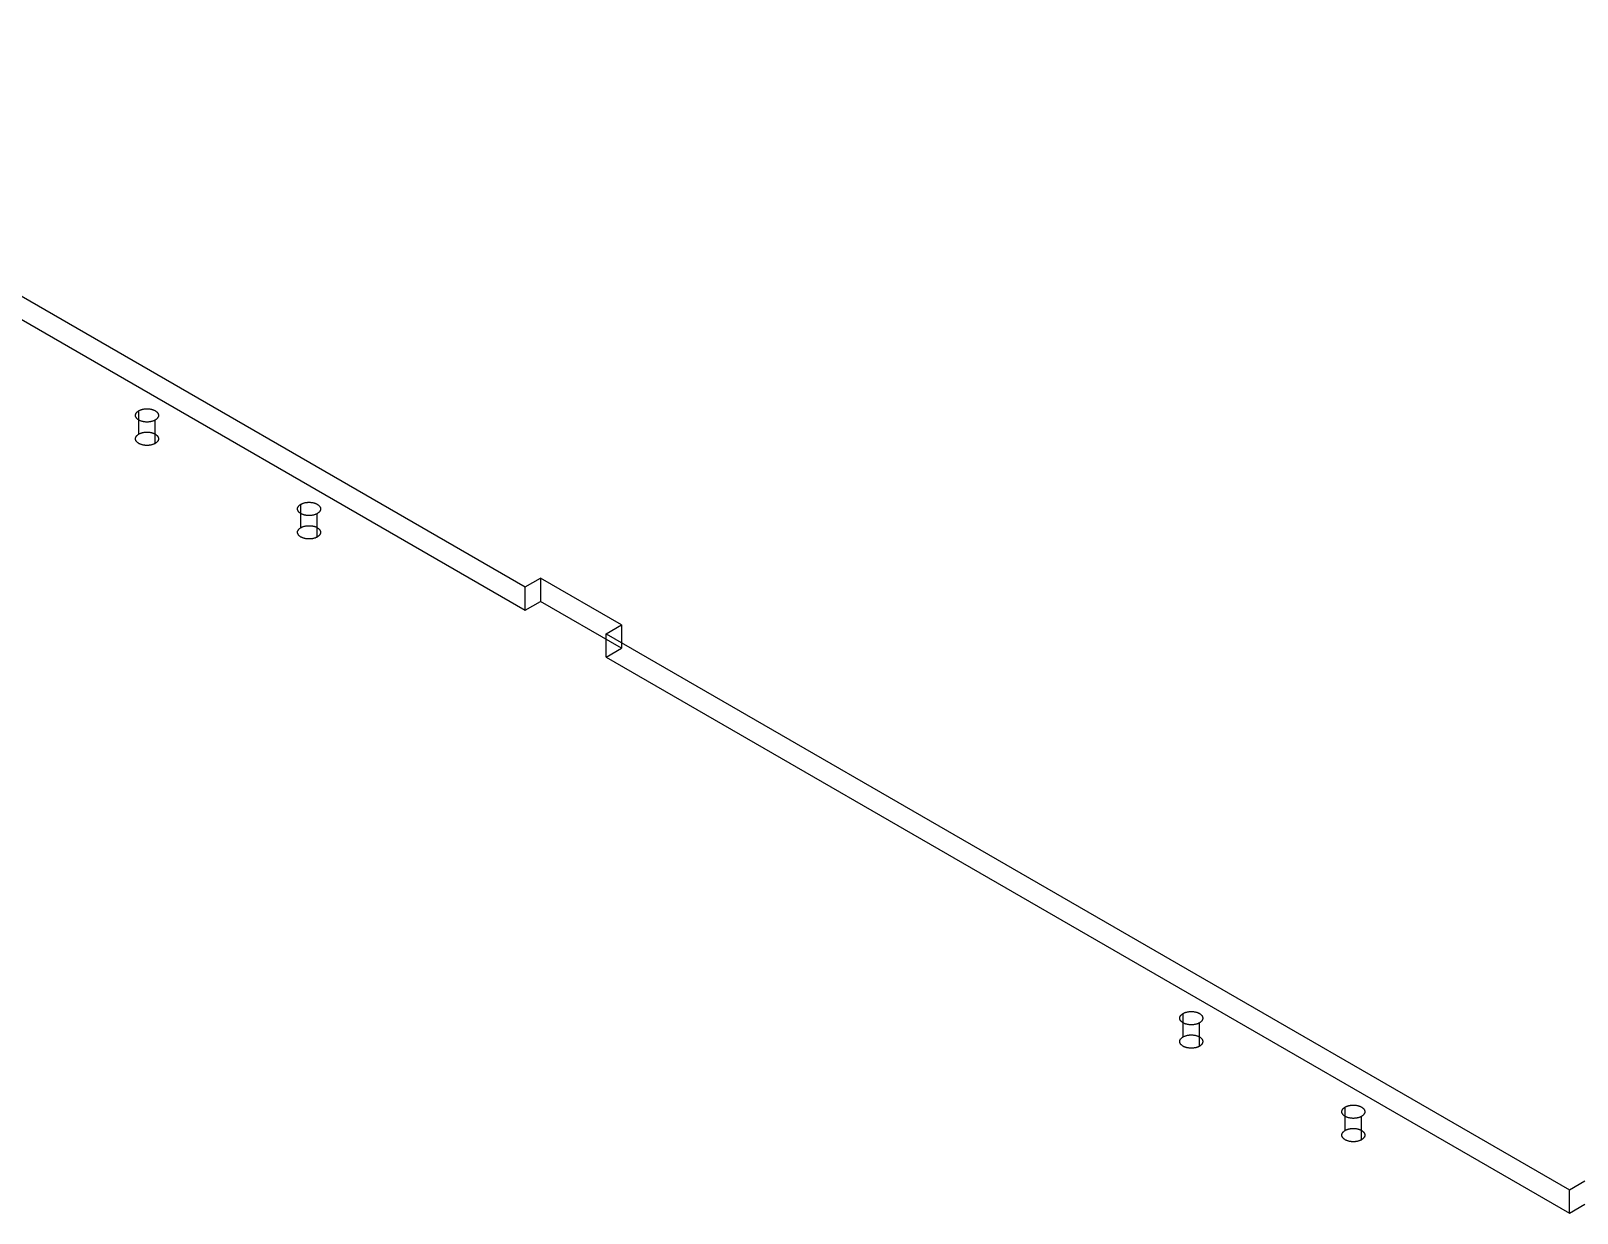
# Model space of a CAD drawing. Header units: inches. Extents: x 3 to 201, y 3 to 129.
# Drawn here: x 177.693 to 182.319, y 73.446 to 76.984 of the extents above; entities that cross this region are included whole.
import ezdxf

# ---------------------------------------------------------------- set-up
doc = ezdxf.new("R2010")
doc.units = ezdxf.units.IN
doc.header["$MEASUREMENT"] = 0

msp = doc.modelspace()

# ---------------------------------------------------------------- linework, layer by layer
at = {"layer": 'OUTLINE'}
for p, q in [((176.2894, 76.9843), (179.1716, 75.3202)), ((176.2894, 76.9143), (179.1716, 75.2502)), ((178.0055, 75.8346), (178.0056, 75.8356)), ((178.0055, 75.8336), (178.0055, 75.8346)), ((178.0055, 75.8326), (178.0055, 75.8336)), ((178.0056, 75.8317), (178.0055, 75.8326)), ((178.0056, 75.8356), (178.0058, 75.8365)), ((178.0058, 75.8307), (178.0056, 75.8317)), ((178.0058, 75.8365), (178.0061, 75.8375)), ((178.0061, 75.8297), (178.0058, 75.8307)), ((178.0061, 75.8375), (178.0065, 75.8384)), ((178.0065, 75.8288), (178.0061, 75.8297)), ((178.0065, 75.8384), (178.0069, 75.8394)), ((178.0069, 75.8278), (178.0065, 75.8288)), ((178.0069, 75.8394), (178.0075, 75.8403)), ((178.0075, 75.8269), (178.0069, 75.8278)), ((178.0075, 75.8403), (178.0081, 75.8412)), ((178.0081, 75.826), (178.0075, 75.8269)), ((178.0081, 75.8412), (178.0088, 75.8421)), ((178.0088, 75.8251), (178.0081, 75.826)), ((178.0088, 75.8421), (178.0095, 75.843)), ((178.0095, 75.843), (178.0104, 75.8438)), ((178.0104, 75.8438), (178.0113, 75.8447)), ((178.0113, 75.8447), (178.0122, 75.8455)), ((178.0122, 75.8455), (178.0133, 75.8462)), ((178.0133, 75.8462), (178.0144, 75.847)), ((178.0144, 75.847), (178.0156, 75.8477)), ((178.0156, 75.8477), (178.0168, 75.8484)), ((178.0156, 75.7777), (178.0156, 75.8477)), ((178.0168, 75.8484), (178.0181, 75.849)), ((178.0181, 75.849), (178.0194, 75.8496)), ((178.0194, 75.8496), (178.0208, 75.8502)), ((178.0208, 75.8502), (178.0222, 75.8507)), ((178.0222, 75.8507), (178.0237, 75.8512)), ((178.0237, 75.8512), (178.0252, 75.8516)), ((178.0252, 75.8516), (178.0267, 75.852)), ((178.0267, 75.852), (178.0283, 75.8523)), ((178.0283, 75.8523), (178.0299, 75.8526)), ((178.0299, 75.8526), (178.0315, 75.8529)), ((178.0315, 75.8529), (178.0332, 75.8531)), ((178.0332, 75.8531), (178.0349, 75.8533)), ((178.0349, 75.8533), (178.0365, 75.8534)), ((178.0365, 75.8534), (178.0382, 75.8535)), ((178.0382, 75.8535), (178.0399, 75.8535)), ((178.0399, 75.8535), (178.0416, 75.8535)), ((178.0416, 75.8535), (178.0433, 75.8534)), ((178.0433, 75.8534), (178.045, 75.8533)), ((178.045, 75.8533), (178.0466, 75.8531)), ((178.0466, 75.8531), (178.0483, 75.8529)), ((178.0483, 75.8529), (178.0499, 75.8526)), ((178.0499, 75.8526), (178.0515, 75.8523)), ((178.0515, 75.8523), (178.0531, 75.852)), ((178.0531, 75.852), (178.0547, 75.8516)), ((178.0547, 75.8516), (178.0562, 75.8512)), ((178.0562, 75.8512), (178.0576, 75.8507)), ((178.0576, 75.8507), (178.0591, 75.8502)), ((178.0591, 75.8502), (178.0604, 75.8496)), ((178.0604, 75.8496), (178.0618, 75.849)), ((178.0618, 75.849), (178.0631, 75.8484)), ((178.0631, 75.8484), (178.0643, 75.8477)), ((178.0643, 75.8477), (178.0655, 75.847)), ((178.0655, 75.847), (178.0666, 75.8462)), ((178.0666, 75.8462), (178.0676, 75.8455)), ((178.0676, 75.8455), (178.0686, 75.8447)), ((178.0686, 75.8447), (178.0695, 75.8438)), ((178.0695, 75.8438), (178.0703, 75.843)), ((178.0703, 75.843), (178.0711, 75.8421)), ((178.0711, 75.8421), (178.0718, 75.8412)), ((178.0718, 75.826), (178.0711, 75.8251)), ((178.0718, 75.8412), (178.0724, 75.8403)), ((178.0724, 75.8269), (178.0718, 75.826)), ((178.0724, 75.8403), (178.0729, 75.8394)), ((178.0729, 75.8278), (178.0724, 75.8269)), ((178.0729, 75.8394), (178.0733, 75.8384)), ((178.0733, 75.8288), (178.0729, 75.8278)), ((178.0733, 75.8384), (178.0737, 75.8375)), ((178.0737, 75.8297), (178.0733, 75.8288)), ((178.0737, 75.8375), (178.074, 75.8365)), ((178.074, 75.8307), (178.0737, 75.8297)), ((178.074, 75.8365), (178.0742, 75.8356)), ((178.0742, 75.8317), (178.074, 75.8307)), ((178.0742, 75.8356), (178.0743, 75.8346)), ((178.0743, 75.8326), (178.0742, 75.8317)), ((178.0743, 75.8346), (178.0744, 75.8336)), ((178.0744, 75.8336), (178.0743, 75.8326)), ((178.0095, 75.8242), (178.0088, 75.8251)), ((178.0104, 75.8234), (178.0095, 75.8242)), ((178.0113, 75.8226), (178.0104, 75.8234)), ((178.0122, 75.8218), (178.0113, 75.8226)), ((178.0133, 75.821), (178.0122, 75.8218)), ((178.0144, 75.8202), (178.0133, 75.821)), ((178.0156, 75.8195), (178.0144, 75.8202)), ((178.0168, 75.8189), (178.0156, 75.8195)), ((178.0181, 75.8182), (178.0168, 75.8189)), ((178.0194, 75.8176), (178.0181, 75.8182)), ((178.0181, 75.779), (178.0194, 75.7796)), ((178.0208, 75.8171), (178.0194, 75.8176)), ((178.0194, 75.7796), (178.0208, 75.7802)), ((178.0222, 75.8165), (178.0208, 75.8171)), ((178.0208, 75.7802), (178.0222, 75.7807)), ((178.0237, 75.8161), (178.0222, 75.8165)), ((178.0222, 75.7807), (178.0237, 75.7812)), ((178.0252, 75.8156), (178.0237, 75.8161)), ((178.0237, 75.7812), (178.0252, 75.7816)), ((178.0267, 75.8152), (178.0252, 75.8156)), ((178.0252, 75.7816), (178.0267, 75.782)), ((178.0283, 75.8149), (178.0267, 75.8152)), ((178.0267, 75.782), (178.0283, 75.7823)), ((178.0299, 75.8146), (178.0283, 75.8149)), ((178.0283, 75.7823), (178.0299, 75.7827)), ((178.0315, 75.8143), (178.0299, 75.8146)), ((178.0299, 75.7827), (178.0315, 75.7829)), ((178.0332, 75.8141), (178.0315, 75.8143)), ((178.0315, 75.7829), (178.0332, 75.7831)), ((178.0349, 75.8139), (178.0332, 75.8141)), ((178.0332, 75.7831), (178.0349, 75.7833)), ((178.0365, 75.8138), (178.0349, 75.8139)), ((178.0349, 75.7833), (178.0365, 75.7834)), ((178.0382, 75.8137), (178.0365, 75.8138)), ((178.0365, 75.7834), (178.0382, 75.7835)), ((178.0399, 75.8137), (178.0382, 75.8137)), ((178.0382, 75.7835), (178.0399, 75.7835)), ((178.0416, 75.8137), (178.0399, 75.8137)), ((178.0399, 75.7835), (178.0416, 75.7835)), ((178.0433, 75.8138), (178.0416, 75.8137)), ((178.0416, 75.7835), (178.0433, 75.7834)), ((178.045, 75.8139), (178.0433, 75.8138)), ((178.0433, 75.7834), (178.045, 75.7833)), ((178.0466, 75.8141), (178.045, 75.8139)), ((178.045, 75.7833), (178.0466, 75.7831)), ((178.0483, 75.8143), (178.0466, 75.8141)), ((178.0466, 75.7831), (178.0483, 75.7829)), ((178.0499, 75.8146), (178.0483, 75.8143)), ((178.0483, 75.7829), (178.0499, 75.7827)), ((178.0515, 75.8149), (178.0499, 75.8146)), ((178.0499, 75.7827), (178.0515, 75.7823)), ((178.0531, 75.8152), (178.0515, 75.8149)), ((178.0515, 75.7823), (178.0531, 75.782)), ((178.0547, 75.8156), (178.0531, 75.8152)), ((178.0531, 75.782), (178.0547, 75.7816)), ((178.0562, 75.8161), (178.0547, 75.8156)), ((178.0547, 75.7816), (178.0562, 75.7812)), ((178.0576, 75.8165), (178.0562, 75.8161)), ((178.0562, 75.7812), (178.0576, 75.7807)), ((178.0591, 75.8171), (178.0576, 75.8165)), ((178.0576, 75.7807), (178.0591, 75.7802)), ((178.0604, 75.8176), (178.0591, 75.8171)), ((178.0591, 75.7802), (178.0604, 75.7796)), ((178.0618, 75.8182), (178.0604, 75.8176)), ((178.0604, 75.7796), (178.0618, 75.779)), ((178.0631, 75.8189), (178.0618, 75.8182)), ((178.0643, 75.8195), (178.0631, 75.8189)), ((178.0655, 75.8202), (178.0643, 75.8195)), ((178.0643, 75.7495), (178.0643, 75.8195)), ((178.0666, 75.821), (178.0655, 75.8202)), ((178.0676, 75.8218), (178.0666, 75.821)), ((178.0686, 75.8226), (178.0676, 75.8218)), ((178.0695, 75.8234), (178.0686, 75.8226)), ((178.0703, 75.8242), (178.0695, 75.8234)), ((178.0711, 75.8251), (178.0703, 75.8242)), ((178.0055, 75.7646), (178.0056, 75.7656)), ((178.0055, 75.7636), (178.0055, 75.7646)), ((178.0055, 75.7626), (178.0055, 75.7636)), ((178.0056, 75.7617), (178.0055, 75.7626)), ((178.0056, 75.7656), (178.0058, 75.7665)), ((178.0058, 75.7607), (178.0056, 75.7617)), ((178.0058, 75.7665), (178.0061, 75.7675)), ((178.0061, 75.7597), (178.0058, 75.7607)), ((178.0061, 75.7675), (178.0065, 75.7685)), ((178.0065, 75.7588), (178.0061, 75.7597)), ((178.0065, 75.7685), (178.0069, 75.7694)), ((178.0069, 75.7578), (178.0065, 75.7588)), ((178.0069, 75.7694), (178.0075, 75.7703)), ((178.0075, 75.7569), (178.0069, 75.7578)), ((178.0075, 75.7703), (178.0081, 75.7712)), ((178.0081, 75.756), (178.0075, 75.7569)), ((178.0081, 75.7712), (178.0088, 75.7721)), ((178.0088, 75.7551), (178.0081, 75.756)), ((178.0088, 75.7721), (178.0095, 75.773)), ((178.0095, 75.7542), (178.0088, 75.7551)), ((178.0095, 75.773), (178.0104, 75.7738)), ((178.0104, 75.7534), (178.0095, 75.7542)), ((178.0104, 75.7738), (178.0113, 75.7747)), ((178.0113, 75.7526), (178.0104, 75.7534)), ((178.0113, 75.7747), (178.0122, 75.7755)), ((178.0122, 75.7518), (178.0113, 75.7526)), ((178.0122, 75.7755), (178.0133, 75.7762)), ((178.0133, 75.751), (178.0122, 75.7518)), ((178.0133, 75.7762), (178.0144, 75.777)), ((178.0144, 75.7503), (178.0133, 75.751)), ((178.0144, 75.777), (178.0156, 75.7777)), ((178.0156, 75.7495), (178.0144, 75.7503)), ((178.0156, 75.7777), (178.0168, 75.7784)), ((178.0168, 75.7489), (178.0156, 75.7495)), ((178.0168, 75.7784), (178.0181, 75.779)), ((178.0181, 75.7482), (178.0168, 75.7489)), ((178.0194, 75.7476), (178.0181, 75.7482)), ((178.0208, 75.7471), (178.0194, 75.7476)), ((178.0222, 75.7466), (178.0208, 75.7471)), ((178.0237, 75.7461), (178.0222, 75.7466)), ((178.0252, 75.7456), (178.0237, 75.7461)), ((178.0267, 75.7452), (178.0252, 75.7456)), ((178.0283, 75.7449), (178.0267, 75.7452)), ((178.0299, 75.7446), (178.0283, 75.7449)), ((178.0315, 75.7443), (178.0299, 75.7446)), ((178.0332, 75.7441), (178.0315, 75.7443)), ((178.0349, 75.7439), (178.0332, 75.7441)), ((178.0365, 75.7438), (178.0349, 75.7439)), ((178.0382, 75.7437), (178.0365, 75.7438)), ((178.0399, 75.7437), (178.0382, 75.7437)), ((178.0416, 75.7437), (178.0399, 75.7437)), ((178.0433, 75.7438), (178.0416, 75.7437)), ((178.045, 75.7439), (178.0433, 75.7438)), ((178.0466, 75.7441), (178.045, 75.7439)), ((178.0483, 75.7443), (178.0466, 75.7441)), ((178.0499, 75.7446), (178.0483, 75.7443)), ((178.0515, 75.7449), (178.0499, 75.7446)), ((178.0531, 75.7452), (178.0515, 75.7449)), ((178.0547, 75.7456), (178.0531, 75.7452)), ((178.0562, 75.7461), (178.0547, 75.7456)), ((178.0576, 75.7466), (178.0562, 75.7461)), ((178.0591, 75.7471), (178.0576, 75.7466)), ((178.0604, 75.7476), (178.0591, 75.7471)), ((178.0618, 75.7482), (178.0604, 75.7476)), ((178.0618, 75.779), (178.0631, 75.7784)), ((178.0631, 75.7489), (178.0618, 75.7482)), ((178.0631, 75.7784), (178.0643, 75.7777)), ((178.0643, 75.7495), (178.0631, 75.7489)), ((178.0643, 75.7777), (178.0655, 75.777)), ((178.0655, 75.7503), (178.0643, 75.7495)), ((178.0655, 75.777), (178.0666, 75.7762)), ((178.0666, 75.751), (178.0655, 75.7503)), ((178.0666, 75.7762), (178.0676, 75.7755)), ((178.0676, 75.7518), (178.0666, 75.751)), ((178.0676, 75.7755), (178.0686, 75.7747)), ((178.0686, 75.7526), (178.0676, 75.7518)), ((178.0686, 75.7747), (178.0695, 75.7738)), ((178.0695, 75.7534), (178.0686, 75.7526)), ((178.0695, 75.7738), (178.0703, 75.773)), ((178.0703, 75.7542), (178.0695, 75.7534)), ((178.0703, 75.773), (178.0711, 75.7721)), ((178.0711, 75.7551), (178.0703, 75.7542)), ((178.0711, 75.7721), (178.0718, 75.7712)), ((178.0718, 75.756), (178.0711, 75.7551)), ((178.0718, 75.7712), (178.0724, 75.7703)), ((178.0724, 75.7569), (178.0718, 75.756)), ((178.0724, 75.7703), (178.0729, 75.7694)), ((178.0729, 75.7578), (178.0724, 75.7569)), ((178.0729, 75.7694), (178.0733, 75.7685)), ((178.0733, 75.7588), (178.0729, 75.7578)), ((178.0733, 75.7685), (178.0737, 75.7675)), ((178.0737, 75.7597), (178.0733, 75.7588)), ((178.0737, 75.7675), (178.074, 75.7665)), ((178.074, 75.7607), (178.0737, 75.7597)), ((178.074, 75.7665), (178.0742, 75.7656)), ((178.0742, 75.7617), (178.074, 75.7607)), ((178.0742, 75.7656), (178.0743, 75.7646)), ((178.0743, 75.7626), (178.0742, 75.7617)), ((178.0743, 75.7646), (178.0744, 75.7636)), ((178.0744, 75.7636), (178.0743, 75.7626)), ((178.4904, 75.5546), (178.4905, 75.5556)), ((178.4904, 75.5536), (178.4904, 75.5546)), ((178.4904, 75.5527), (178.4904, 75.5536)), ((178.4905, 75.5517), (178.4904, 75.5527)), ((178.4905, 75.5556), (178.4907, 75.5566)), ((178.4907, 75.5507), (178.4905, 75.5517)), ((178.4907, 75.5566), (178.491, 75.5575)), ((178.491, 75.5498), (178.4907, 75.5507)), ((178.491, 75.5575), (178.4914, 75.5585)), ((178.4914, 75.5488), (178.491, 75.5498)), ((178.4914, 75.5585), (178.4919, 75.5594)), ((178.4919, 75.5479), (178.4914, 75.5488)), ((178.4919, 75.5594), (178.4924, 75.5603)), ((178.4924, 75.5603), (178.493, 75.5612)), ((178.493, 75.5612), (178.4937, 75.5621)), ((178.4937, 75.5621), (178.4944, 75.563)), ((178.4944, 75.563), (178.4953, 75.5639)), ((178.4953, 75.5639), (178.4962, 75.5647)), ((178.4962, 75.5647), (178.4972, 75.5655)), ((178.4972, 75.5655), (178.4982, 75.5663)), ((178.4982, 75.5663), (178.4993, 75.567)), ((178.4993, 75.567), (178.5005, 75.5677)), ((178.5005, 75.5677), (178.5017, 75.5684)), ((178.5005, 75.4977), (178.5005, 75.5677)), ((178.5017, 75.5684), (178.503, 75.569)), ((178.503, 75.569), (178.5043, 75.5696)), ((178.5043, 75.5696), (178.5057, 75.5702)), ((178.5057, 75.5702), (178.5071, 75.5707)), ((178.5071, 75.5707), (178.5086, 75.5712)), ((178.5086, 75.5712), (178.5101, 75.5716)), ((178.5101, 75.5716), (178.5116, 75.572)), ((178.5116, 75.572), (178.5132, 75.5724)), ((178.5132, 75.5724), (178.5148, 75.5727)), ((178.5148, 75.5727), (178.5165, 75.5729)), ((178.5165, 75.5729), (178.5181, 75.5731)), ((178.5181, 75.5731), (178.5198, 75.5733)), ((178.5198, 75.5733), (178.5215, 75.5734)), ((178.5215, 75.5734), (178.5231, 75.5735)), ((178.5231, 75.5735), (178.5248, 75.5735)), ((178.5248, 75.5735), (178.5265, 75.5735)), ((178.5265, 75.5735), (178.5282, 75.5734)), ((178.5282, 75.5734), (178.5299, 75.5733)), ((178.5299, 75.5733), (178.5316, 75.5731)), ((178.5316, 75.5731), (178.5332, 75.5729)), ((178.5332, 75.5729), (178.5348, 75.5727)), ((178.5348, 75.5727), (178.5364, 75.5724)), ((178.5364, 75.5724), (178.538, 75.572)), ((178.538, 75.572), (178.5396, 75.5716)), ((178.5396, 75.5716), (178.5411, 75.5712)), ((178.5411, 75.5712), (178.5426, 75.5707)), ((178.5426, 75.5707), (178.544, 75.5702)), ((178.544, 75.5702), (178.5454, 75.5696)), ((178.5454, 75.5696), (178.5467, 75.569)), ((178.5467, 75.569), (178.548, 75.5684)), ((178.548, 75.5684), (178.5492, 75.5677)), ((178.5492, 75.5677), (178.5504, 75.567)), ((178.5504, 75.567), (178.5515, 75.5663)), ((178.5515, 75.5663), (178.5525, 75.5655)), ((178.5525, 75.5655), (178.5535, 75.5647)), ((178.5535, 75.5647), (178.5544, 75.5639)), ((178.5544, 75.5639), (178.5552, 75.563)), ((178.5552, 75.563), (178.556, 75.5621)), ((178.556, 75.5621), (178.5567, 75.5612)), ((178.5567, 75.5612), (178.5573, 75.5603)), ((178.5573, 75.5603), (178.5578, 75.5594)), ((178.5578, 75.5594), (178.5583, 75.5585)), ((178.5583, 75.5488), (178.5578, 75.5479)), ((178.5583, 75.5585), (178.5586, 75.5575)), ((178.5586, 75.5498), (178.5583, 75.5488)), ((178.5586, 75.5575), (178.5589, 75.5566)), ((178.5589, 75.5507), (178.5586, 75.5498)), ((178.5589, 75.5566), (178.5591, 75.5556)), ((178.5591, 75.5517), (178.5589, 75.5507)), ((178.5591, 75.5556), (178.5593, 75.5546)), ((178.5593, 75.5527), (178.5591, 75.5517)), ((178.5593, 75.5546), (178.5593, 75.5536)), ((178.5593, 75.5536), (178.5593, 75.5527)), ((178.4924, 75.5469), (178.4919, 75.5479)), ((178.493, 75.546), (178.4924, 75.5469)), ((178.4937, 75.5451), (178.493, 75.546)), ((178.4944, 75.5443), (178.4937, 75.5451)), ((178.4953, 75.5434), (178.4944, 75.5443)), ((178.4962, 75.5426), (178.4953, 75.5434)), ((178.4972, 75.5418), (178.4962, 75.5426)), ((178.4982, 75.541), (178.4972, 75.5418)), ((178.4993, 75.5403), (178.4982, 75.541)), ((178.5005, 75.5396), (178.4993, 75.5403)), ((178.5017, 75.5389), (178.5005, 75.5396)), ((178.503, 75.5383), (178.5017, 75.5389)), ((178.5043, 75.5377), (178.503, 75.5383)), ((178.5057, 75.5371), (178.5043, 75.5377)), ((178.5071, 75.5366), (178.5057, 75.5371)), ((178.5086, 75.5361), (178.5071, 75.5366)), ((178.5101, 75.5356), (178.5086, 75.5361)), ((178.5116, 75.5353), (178.5101, 75.5356)), ((178.5101, 75.5016), (178.5116, 75.502)), ((178.5132, 75.5349), (178.5116, 75.5353)), ((178.5116, 75.502), (178.5132, 75.5024)), ((178.5148, 75.5346), (178.5132, 75.5349)), ((178.5132, 75.5024), (178.5148, 75.5027)), ((178.5165, 75.5343), (178.5148, 75.5346)), ((178.5148, 75.5027), (178.5165, 75.5029)), ((178.5181, 75.5341), (178.5165, 75.5343)), ((178.5165, 75.5029), (178.5181, 75.5032)), ((178.5198, 75.534), (178.5181, 75.5341)), ((178.5181, 75.5032), (178.5198, 75.5033)), ((178.5215, 75.5338), (178.5198, 75.534)), ((178.5198, 75.5033), (178.5215, 75.5034)), ((178.5231, 75.5338), (178.5215, 75.5338)), ((178.5215, 75.5034), (178.5231, 75.5035)), ((178.5248, 75.5337), (178.5231, 75.5338)), ((178.5231, 75.5035), (178.5248, 75.5035)), ((178.5265, 75.5338), (178.5248, 75.5337)), ((178.5248, 75.5035), (178.5265, 75.5035)), ((178.5282, 75.5338), (178.5265, 75.5338)), ((178.5265, 75.5035), (178.5282, 75.5034)), ((178.5299, 75.534), (178.5282, 75.5338)), ((178.5282, 75.5034), (178.5299, 75.5033)), ((178.5316, 75.5341), (178.5299, 75.534)), ((178.5299, 75.5033), (178.5316, 75.5032)), ((178.5332, 75.5343), (178.5316, 75.5341)), ((178.5316, 75.5032), (178.5332, 75.5029)), ((178.5348, 75.5346), (178.5332, 75.5343)), ((178.5332, 75.5029), (178.5348, 75.5027)), ((178.5364, 75.5349), (178.5348, 75.5346)), ((178.5348, 75.5027), (178.5364, 75.5024)), ((178.538, 75.5353), (178.5364, 75.5349)), ((178.5364, 75.5024), (178.538, 75.502)), ((178.5396, 75.5356), (178.538, 75.5353)), ((178.538, 75.502), (178.5396, 75.5016)), ((178.5411, 75.5361), (178.5396, 75.5356)), ((178.5426, 75.5366), (178.5411, 75.5361)), ((178.544, 75.5371), (178.5426, 75.5366)), ((178.5454, 75.5377), (178.544, 75.5371)), ((178.5467, 75.5383), (178.5454, 75.5377)), ((178.548, 75.5389), (178.5467, 75.5383)), ((178.5492, 75.5396), (178.548, 75.5389)), ((178.5504, 75.5403), (178.5492, 75.5396)), ((178.5492, 75.4696), (178.5492, 75.5396)), ((178.5515, 75.541), (178.5504, 75.5403)), ((178.5525, 75.5418), (178.5515, 75.541)), ((178.5535, 75.5426), (178.5525, 75.5418)), ((178.5544, 75.5434), (178.5535, 75.5426)), ((178.5552, 75.5443), (178.5544, 75.5434)), ((178.556, 75.5451), (178.5552, 75.5443)), ((178.5567, 75.546), (178.556, 75.5451)), ((178.5573, 75.5469), (178.5567, 75.546)), ((178.5578, 75.5479), (178.5573, 75.5469)), ((178.4904, 75.4846), (178.4905, 75.4856)), ((178.4904, 75.4836), (178.4904, 75.4846)), ((178.4904, 75.4827), (178.4904, 75.4836)), ((178.4905, 75.4817), (178.4904, 75.4827)), ((178.4905, 75.4856), (178.4907, 75.4866)), ((178.4907, 75.4807), (178.4905, 75.4817)), ((178.4907, 75.4866), (178.491, 75.4875)), ((178.491, 75.4798), (178.4907, 75.4807)), ((178.491, 75.4875), (178.4914, 75.4885)), ((178.4914, 75.4788), (178.491, 75.4798)), ((178.4914, 75.4885), (178.4919, 75.4894)), ((178.4919, 75.4779), (178.4914, 75.4788)), ((178.4919, 75.4894), (178.4924, 75.4903)), ((178.4924, 75.4769), (178.4919, 75.4779)), ((178.4924, 75.4903), (178.493, 75.4913)), ((178.493, 75.476), (178.4924, 75.4769)), ((178.493, 75.4913), (178.4937, 75.4921)), ((178.4937, 75.4751), (178.493, 75.476)), ((178.4937, 75.4921), (178.4944, 75.493)), ((178.4944, 75.4743), (178.4937, 75.4751)), ((178.4944, 75.493), (178.4953, 75.4939)), ((178.4953, 75.4734), (178.4944, 75.4743)), ((178.4953, 75.4939), (178.4962, 75.4947)), ((178.4962, 75.4726), (178.4953, 75.4734)), ((178.4962, 75.4947), (178.4972, 75.4955)), ((178.4972, 75.4718), (178.4962, 75.4726)), ((178.4972, 75.4955), (178.4982, 75.4963)), ((178.4982, 75.471), (178.4972, 75.4718)), ((178.4982, 75.4963), (178.4993, 75.497)), ((178.4993, 75.4703), (178.4982, 75.471)), ((178.4993, 75.497), (178.5005, 75.4977)), ((178.5005, 75.4696), (178.4993, 75.4703)), ((178.5005, 75.4977), (178.5017, 75.4984)), ((178.5017, 75.4689), (178.5005, 75.4696)), ((178.5017, 75.4984), (178.503, 75.499)), ((178.503, 75.4683), (178.5017, 75.4689)), ((178.503, 75.499), (178.5043, 75.4996)), ((178.5043, 75.4677), (178.503, 75.4683)), ((178.5043, 75.4996), (178.5057, 75.5002)), ((178.5057, 75.4671), (178.5043, 75.4677)), ((178.5057, 75.5002), (178.5071, 75.5007)), ((178.5071, 75.4666), (178.5057, 75.4671)), ((178.5071, 75.5007), (178.5086, 75.5012)), ((178.5086, 75.4661), (178.5071, 75.4666)), ((178.5086, 75.5012), (178.5101, 75.5016)), ((178.5101, 75.4657), (178.5086, 75.4661)), ((178.5116, 75.4653), (178.5101, 75.4657)), ((178.5132, 75.4649), (178.5116, 75.4653)), ((178.5148, 75.4646), (178.5132, 75.4649)), ((178.5165, 75.4643), (178.5148, 75.4646)), ((178.5181, 75.4641), (178.5165, 75.4643)), ((178.5198, 75.464), (178.5181, 75.4641)), ((178.5215, 75.4638), (178.5198, 75.464)), ((178.5231, 75.4638), (178.5215, 75.4638)), ((178.5248, 75.4637), (178.5231, 75.4638)), ((178.5265, 75.4638), (178.5248, 75.4637)), ((178.5282, 75.4638), (178.5265, 75.4638)), ((178.5299, 75.464), (178.5282, 75.4638)), ((178.5316, 75.4641), (178.5299, 75.464)), ((178.5332, 75.4643), (178.5316, 75.4641)), ((178.5348, 75.4646), (178.5332, 75.4643)), ((178.5364, 75.4649), (178.5348, 75.4646)), ((178.538, 75.4653), (178.5364, 75.4649)), ((178.5396, 75.4657), (178.538, 75.4653)), ((178.5396, 75.5016), (178.5411, 75.5012)), ((178.5411, 75.4661), (178.5396, 75.4657)), ((178.5411, 75.5012), (178.5426, 75.5007)), ((178.5426, 75.4666), (178.5411, 75.4661)), ((178.5426, 75.5007), (178.544, 75.5002)), ((178.544, 75.4671), (178.5426, 75.4666)), ((178.544, 75.5002), (178.5454, 75.4996)), ((178.5454, 75.4677), (178.544, 75.4671)), ((178.5454, 75.4996), (178.5467, 75.499)), ((178.5467, 75.4683), (178.5454, 75.4677)), ((178.5467, 75.499), (178.548, 75.4984)), ((178.548, 75.4689), (178.5467, 75.4683)), ((178.548, 75.4984), (178.5492, 75.4977)), ((178.5492, 75.4696), (178.548, 75.4689)), ((178.5492, 75.4977), (178.5504, 75.497)), ((178.5504, 75.4703), (178.5492, 75.4696)), ((178.5504, 75.497), (178.5515, 75.4963)), ((178.5515, 75.471), (178.5504, 75.4703)), ((178.5515, 75.4963), (178.5525, 75.4955)), ((178.5525, 75.4718), (178.5515, 75.471)), ((178.5525, 75.4955), (178.5535, 75.4947)), ((178.5535, 75.4726), (178.5525, 75.4718)), ((178.5535, 75.4947), (178.5544, 75.4939)), ((178.5544, 75.4734), (178.5535, 75.4726)), ((178.5544, 75.4939), (178.5552, 75.493)), ((178.5552, 75.4743), (178.5544, 75.4734)), ((178.5552, 75.493), (178.556, 75.4921)), ((178.556, 75.4751), (178.5552, 75.4743)), ((178.556, 75.4921), (178.5567, 75.4913)), ((178.5567, 75.476), (178.556, 75.4751)), ((178.5567, 75.4913), (178.5573, 75.4903)), ((178.5573, 75.4769), (178.5567, 75.476)), ((178.5573, 75.4903), (178.5578, 75.4894)), ((178.5578, 75.4779), (178.5573, 75.4769)), ((178.5578, 75.4894), (178.5583, 75.4885)), ((178.5583, 75.4788), (178.5578, 75.4779)), ((178.5583, 75.4885), (178.5586, 75.4875)), ((178.5586, 75.4798), (178.5583, 75.4788)), ((178.5586, 75.4875), (178.5589, 75.4866)), ((178.5589, 75.4807), (178.5586, 75.4798)), ((178.5589, 75.4866), (178.5591, 75.4856)), ((178.5591, 75.4817), (178.5589, 75.4807)), ((178.5591, 75.4856), (178.5593, 75.4846)), ((178.5593, 75.4827), (178.5591, 75.4817)), ((178.5593, 75.4846), (178.5593, 75.4836)), ((178.5593, 75.4836), (178.5593, 75.4827)), ((179.1716, 75.3202), (179.217, 75.3465)), ((179.1716, 75.2502), (179.1716, 75.3202)), ((179.4595, 75.2065), (179.217, 75.3465)), ((179.217, 75.3465), (179.217, 75.2765)), ((179.1716, 75.2502), (179.217, 75.2765)), ((179.4595, 75.1365), (179.217, 75.2765)), ((179.414, 75.1802), (179.4595, 75.2065)), ((179.414, 75.1802), (182.2962, 73.5162)), ((179.414, 75.1102), (179.414, 75.1802)), ((179.4595, 75.2065), (179.4595, 75.1365)), ((179.414, 75.1102), (179.4595, 75.1365)), ((179.414, 75.1102), (182.2962, 73.4462)), ((181.1301, 74.0305), (181.1303, 74.0315)), ((181.1301, 74.0295), (181.1301, 74.0305)), ((181.1301, 74.0286), (181.1301, 74.0295)), ((181.1303, 74.0276), (181.1301, 74.0286)), ((181.1303, 74.0315), (181.1305, 74.0325)), ((181.1305, 74.0266), (181.1303, 74.0276)), ((181.1305, 74.0325), (181.1308, 74.0334)), ((181.1308, 74.0257), (181.1305, 74.0266)), ((181.1308, 74.0334), (181.1311, 74.0344)), ((181.1311, 74.0247), (181.1308, 74.0257)), ((181.1311, 74.0344), (181.1316, 74.0353)), ((181.1316, 74.0238), (181.1311, 74.0247)), ((181.1316, 74.0353), (181.1321, 74.0362)), ((181.1321, 74.0228), (181.1316, 74.0238)), ((181.1321, 74.0362), (181.1327, 74.0372)), ((181.1327, 74.0219), (181.1321, 74.0228)), ((181.1327, 74.0372), (181.1334, 74.0381)), ((181.1334, 74.021), (181.1327, 74.0219)), ((181.1334, 74.0381), (181.1342, 74.0389)), ((181.1342, 74.0389), (181.135, 74.0398)), ((181.135, 74.0398), (181.1359, 74.0406)), ((181.1359, 74.0406), (181.1369, 74.0414)), ((181.1369, 74.0414), (181.1379, 74.0422)), ((181.1379, 74.0422), (181.139, 74.0429)), ((181.139, 74.0429), (181.1402, 74.0436)), ((181.1402, 74.0436), (181.1414, 74.0443)), ((181.1402, 73.9736), (181.1402, 74.0436)), ((181.1414, 74.0443), (181.1427, 74.0449)), ((181.1427, 74.0449), (181.144, 74.0455)), ((181.144, 74.0455), (181.1454, 74.0461)), ((181.1454, 74.0461), (181.1468, 74.0466)), ((181.1468, 74.0466), (181.1483, 74.0471)), ((181.1483, 74.0471), (181.1498, 74.0475)), ((181.1498, 74.0475), (181.1514, 74.0479)), ((181.1514, 74.0479), (181.1529, 74.0483)), ((181.1529, 74.0483), (181.1546, 74.0486)), ((181.1546, 74.0486), (181.1562, 74.0488)), ((181.1562, 74.0488), (181.1578, 74.0491)), ((181.1578, 74.0491), (181.1595, 74.0492)), ((181.1595, 74.0492), (181.1612, 74.0493)), ((181.1612, 74.0493), (181.1629, 74.0494)), ((181.1629, 74.0494), (181.1646, 74.0494)), ((181.1646, 74.0494), (181.1662, 74.0494)), ((181.1662, 74.0494), (181.1679, 74.0493)), ((181.1679, 74.0493), (181.1696, 74.0492)), ((181.1696, 74.0492), (181.1713, 74.0491)), ((181.1713, 74.0491), (181.1729, 74.0488)), ((181.1729, 74.0488), (181.1746, 74.0486)), ((181.1746, 74.0486), (181.1762, 74.0483)), ((181.1762, 74.0483), (181.1777, 74.0479)), ((181.1777, 74.0479), (181.1793, 74.0475)), ((181.1793, 74.0475), (181.1808, 74.0471)), ((181.1808, 74.0471), (181.1823, 74.0466)), ((181.1823, 74.0466), (181.1837, 74.0461)), ((181.1837, 74.0461), (181.1851, 74.0455)), ((181.1851, 74.0455), (181.1864, 74.0449)), ((181.1864, 74.0449), (181.1877, 74.0443)), ((181.1877, 74.0443), (181.1889, 74.0436)), ((181.1889, 74.0436), (181.1901, 74.0429)), ((181.1901, 74.0429), (181.1912, 74.0422)), ((181.1912, 74.0422), (181.1922, 74.0414)), ((181.1922, 74.0414), (181.1932, 74.0406)), ((181.1932, 74.0406), (181.1941, 74.0398)), ((181.1941, 74.0398), (181.1949, 74.0389)), ((181.1949, 74.0389), (181.1957, 74.0381)), ((181.1957, 74.0381), (181.1964, 74.0372)), ((181.1964, 74.0219), (181.1957, 74.021)), ((181.1964, 74.0372), (181.197, 74.0362)), ((181.197, 74.0228), (181.1964, 74.0219)), ((181.197, 74.0362), (181.1975, 74.0353)), ((181.1975, 74.0238), (181.197, 74.0228)), ((181.1975, 74.0353), (181.198, 74.0344)), ((181.198, 74.0247), (181.1975, 74.0238)), ((181.198, 74.0344), (181.1984, 74.0334)), ((181.1984, 74.0257), (181.198, 74.0247)), ((181.1984, 74.0334), (181.1986, 74.0325)), ((181.1986, 74.0266), (181.1984, 74.0257)), ((181.1986, 74.0325), (181.1989, 74.0315)), ((181.1989, 74.0276), (181.1986, 74.0266)), ((181.1989, 74.0315), (181.199, 74.0305)), ((181.199, 74.0286), (181.1989, 74.0276)), ((181.199, 74.0305), (181.199, 74.0295)), ((181.199, 74.0295), (181.199, 74.0286)), ((181.1342, 74.0202), (181.1334, 74.021)), ((181.135, 74.0193), (181.1342, 74.0202)), ((181.1359, 74.0185), (181.135, 74.0193)), ((181.1369, 74.0177), (181.1359, 74.0185)), ((181.1379, 74.0169), (181.1369, 74.0177)), ((181.139, 74.0162), (181.1379, 74.0169)), ((181.1402, 74.0155), (181.139, 74.0162)), ((181.1414, 74.0148), (181.1402, 74.0155)), ((181.1427, 74.0142), (181.1414, 74.0148)), ((181.144, 74.0136), (181.1427, 74.0142)), ((181.1427, 73.9749), (181.144, 73.9755)), ((181.1454, 74.013), (181.144, 74.0136)), ((181.144, 73.9755), (181.1454, 73.9761)), ((181.1468, 74.0125), (181.1454, 74.013)), ((181.1454, 73.9761), (181.1468, 73.9766)), ((181.1483, 74.012), (181.1468, 74.0125)), ((181.1468, 73.9766), (181.1483, 73.9771)), ((181.1498, 74.0116), (181.1483, 74.012)), ((181.1483, 73.9771), (181.1498, 73.9775)), ((181.1514, 74.0112), (181.1498, 74.0116)), ((181.1498, 73.9775), (181.1514, 73.9779)), ((181.1529, 74.0108), (181.1514, 74.0112)), ((181.1514, 73.9779), (181.1529, 73.9783)), ((181.1546, 74.0105), (181.1529, 74.0108)), ((181.1529, 73.9783), (181.1546, 73.9786)), ((181.1562, 74.0102), (181.1546, 74.0105)), ((181.1546, 73.9786), (181.1562, 73.9789)), ((181.1578, 74.01), (181.1562, 74.0102)), ((181.1562, 73.9789), (181.1578, 73.9791)), ((181.1595, 74.0099), (181.1578, 74.01)), ((181.1578, 73.9791), (181.1595, 73.9792)), ((181.1612, 74.0097), (181.1595, 74.0099)), ((181.1595, 73.9792), (181.1612, 73.9794)), ((181.1629, 74.0097), (181.1612, 74.0097)), ((181.1612, 73.9794), (181.1629, 73.9794)), ((181.1646, 74.0096), (181.1629, 74.0097)), ((181.1629, 73.9794), (181.1646, 73.9794)), ((181.1662, 74.0097), (181.1646, 74.0096)), ((181.1646, 73.9794), (181.1662, 73.9794)), ((181.1679, 74.0097), (181.1662, 74.0097)), ((181.1662, 73.9794), (181.1679, 73.9794)), ((181.1696, 74.0099), (181.1679, 74.0097)), ((181.1679, 73.9794), (181.1696, 73.9792)), ((181.1713, 74.01), (181.1696, 74.0099)), ((181.1696, 73.9792), (181.1713, 73.9791)), ((181.1729, 74.0102), (181.1713, 74.01)), ((181.1713, 73.9791), (181.1729, 73.9789)), ((181.1746, 74.0105), (181.1729, 74.0102)), ((181.1729, 73.9789), (181.1746, 73.9786)), ((181.1762, 74.0108), (181.1746, 74.0105)), ((181.1746, 73.9786), (181.1762, 73.9783)), ((181.1777, 74.0112), (181.1762, 74.0108)), ((181.1762, 73.9783), (181.1777, 73.9779)), ((181.1793, 74.0116), (181.1777, 74.0112)), ((181.1777, 73.9779), (181.1793, 73.9775)), ((181.1808, 74.012), (181.1793, 74.0116)), ((181.1793, 73.9775), (181.1808, 73.9771)), ((181.1823, 74.0125), (181.1808, 74.012)), ((181.1808, 73.9771), (181.1823, 73.9766)), ((181.1837, 74.013), (181.1823, 74.0125)), ((181.1823, 73.9766), (181.1837, 73.9761)), ((181.1851, 74.0136), (181.1837, 74.013)), ((181.1837, 73.9761), (181.1851, 73.9755)), ((181.1864, 74.0142), (181.1851, 74.0136)), ((181.1851, 73.9755), (181.1864, 73.9749)), ((181.1877, 74.0148), (181.1864, 74.0142)), ((181.1889, 74.0155), (181.1877, 74.0148)), ((181.1901, 74.0162), (181.1889, 74.0155)), ((181.1889, 73.9455), (181.1889, 74.0155)), ((181.1912, 74.0169), (181.1901, 74.0162)), ((181.1922, 74.0177), (181.1912, 74.0169)), ((181.1932, 74.0185), (181.1922, 74.0177)), ((181.1941, 74.0193), (181.1932, 74.0185)), ((181.1949, 74.0202), (181.1941, 74.0193)), ((181.1957, 74.021), (181.1949, 74.0202)), ((181.1301, 73.9605), (181.1303, 73.9615)), ((181.1301, 73.9596), (181.1301, 73.9605)), ((181.1301, 73.9586), (181.1301, 73.9596)), ((181.1303, 73.9576), (181.1301, 73.9586)), ((181.1303, 73.9615), (181.1305, 73.9625)), ((181.1305, 73.9566), (181.1303, 73.9576)), ((181.1305, 73.9625), (181.1308, 73.9634)), ((181.1308, 73.9557), (181.1305, 73.9566)), ((181.1308, 73.9634), (181.1311, 73.9644)), ((181.1311, 73.9547), (181.1308, 73.9557)), ((181.1311, 73.9644), (181.1316, 73.9653)), ((181.1316, 73.9538), (181.1311, 73.9547)), ((181.1316, 73.9653), (181.1321, 73.9663)), ((181.1321, 73.9528), (181.1316, 73.9538)), ((181.1321, 73.9663), (181.1327, 73.9672)), ((181.1327, 73.9519), (181.1321, 73.9528)), ((181.1327, 73.9672), (181.1334, 73.9681)), ((181.1334, 73.951), (181.1327, 73.9519)), ((181.1334, 73.9681), (181.1342, 73.9689)), ((181.1342, 73.9502), (181.1334, 73.951)), ((181.1342, 73.9689), (181.135, 73.9698)), ((181.135, 73.9493), (181.1342, 73.9502)), ((181.135, 73.9698), (181.1359, 73.9706)), ((181.1359, 73.9485), (181.135, 73.9493)), ((181.1359, 73.9706), (181.1369, 73.9714)), ((181.1369, 73.9477), (181.1359, 73.9485)), ((181.1369, 73.9714), (181.1379, 73.9722)), ((181.1379, 73.9469), (181.1369, 73.9477)), ((181.1379, 73.9722), (181.139, 73.9729)), ((181.139, 73.9462), (181.1379, 73.9469)), ((181.139, 73.9729), (181.1402, 73.9736)), ((181.1402, 73.9455), (181.139, 73.9462)), ((181.1402, 73.9736), (181.1414, 73.9743)), ((181.1414, 73.9448), (181.1402, 73.9455)), ((181.1414, 73.9743), (181.1427, 73.9749)), ((181.1427, 73.9442), (181.1414, 73.9448)), ((181.144, 73.9436), (181.1427, 73.9442)), ((181.1454, 73.943), (181.144, 73.9436)), ((181.1468, 73.9425), (181.1454, 73.943)), ((181.1483, 73.942), (181.1468, 73.9425)), ((181.1498, 73.9416), (181.1483, 73.942)), ((181.1514, 73.9412), (181.1498, 73.9416)), ((181.1529, 73.9408), (181.1514, 73.9412)), ((181.1546, 73.9405), (181.1529, 73.9408)), ((181.1562, 73.9403), (181.1546, 73.9405)), ((181.1578, 73.94), (181.1562, 73.9403)), ((181.1595, 73.9399), (181.1578, 73.94)), ((181.1612, 73.9398), (181.1595, 73.9399)), ((181.1629, 73.9397), (181.1612, 73.9398)), ((181.1646, 73.9397), (181.1629, 73.9397)), ((181.1662, 73.9397), (181.1646, 73.9397)), ((181.1679, 73.9398), (181.1662, 73.9397)), ((181.1696, 73.9399), (181.1679, 73.9398)), ((181.1713, 73.94), (181.1696, 73.9399)), ((181.1729, 73.9403), (181.1713, 73.94)), ((181.1746, 73.9405), (181.1729, 73.9403)), ((181.1762, 73.9408), (181.1746, 73.9405)), ((181.1777, 73.9412), (181.1762, 73.9408)), ((181.1793, 73.9416), (181.1777, 73.9412)), ((181.1808, 73.942), (181.1793, 73.9416)), ((181.1823, 73.9425), (181.1808, 73.942)), ((181.1837, 73.943), (181.1823, 73.9425)), ((181.1851, 73.9436), (181.1837, 73.943)), ((181.1864, 73.9442), (181.1851, 73.9436)), ((181.1864, 73.9749), (181.1877, 73.9743)), ((181.1877, 73.9448), (181.1864, 73.9442)), ((181.1877, 73.9743), (181.1889, 73.9736)), ((181.1889, 73.9455), (181.1877, 73.9448)), ((181.1889, 73.9736), (181.1901, 73.9729)), ((181.1901, 73.9462), (181.1889, 73.9455)), ((181.1901, 73.9729), (181.1912, 73.9722)), ((181.1912, 73.9469), (181.1901, 73.9462)), ((181.1912, 73.9722), (181.1922, 73.9714)), ((181.1922, 73.9477), (181.1912, 73.9469)), ((181.1922, 73.9714), (181.1932, 73.9706)), ((181.1932, 73.9485), (181.1922, 73.9477)), ((181.1932, 73.9706), (181.1941, 73.9698)), ((181.1941, 73.9493), (181.1932, 73.9485)), ((181.1941, 73.9698), (181.1949, 73.9689)), ((181.1949, 73.9502), (181.1941, 73.9493)), ((181.1949, 73.9689), (181.1957, 73.9681)), ((181.1957, 73.951), (181.1949, 73.9502)), ((181.1957, 73.9681), (181.1964, 73.9672)), ((181.1964, 73.9519), (181.1957, 73.951)), ((181.1964, 73.9672), (181.197, 73.9663)), ((181.197, 73.9528), (181.1964, 73.9519)), ((181.197, 73.9663), (181.1975, 73.9653)), ((181.1975, 73.9538), (181.197, 73.9528)), ((181.1975, 73.9653), (181.198, 73.9644)), ((181.198, 73.9547), (181.1975, 73.9538)), ((181.198, 73.9644), (181.1984, 73.9634)), ((181.1984, 73.9557), (181.198, 73.9547)), ((181.1984, 73.9634), (181.1986, 73.9625)), ((181.1986, 73.9566), (181.1984, 73.9557)), ((181.1986, 73.9625), (181.1989, 73.9615)), ((181.1989, 73.9576), (181.1986, 73.9566)), ((181.1989, 73.9615), (181.199, 73.9605)), ((181.199, 73.9586), (181.1989, 73.9576)), ((181.199, 73.9605), (181.199, 73.9596)), ((181.199, 73.9596), (181.199, 73.9586)), ((181.615, 73.7496), (181.6151, 73.7505)), ((181.6151, 73.7486), (181.615, 73.7496)), ((181.6151, 73.7505), (181.6152, 73.7515)), ((181.6152, 73.7476), (181.6151, 73.7486)), ((181.6152, 73.7515), (181.6154, 73.7525)), ((181.6154, 73.7467), (181.6152, 73.7476)), ((181.6154, 73.7525), (181.6157, 73.7535)), ((181.6157, 73.7457), (181.6154, 73.7467)), ((181.6157, 73.7535), (181.616, 73.7544)), ((181.616, 73.7447), (181.6157, 73.7457)), ((181.616, 73.7544), (181.6165, 73.7553)), ((181.6165, 73.7438), (181.616, 73.7447)), ((181.6165, 73.7553), (181.617, 73.7563)), ((181.617, 73.7563), (181.6176, 73.7572)), ((181.6176, 73.7572), (181.6183, 73.7581)), ((181.6183, 73.7581), (181.6191, 73.7589)), ((181.6191, 73.7589), (181.6199, 73.7598)), ((181.6199, 73.7598), (181.6208, 73.7606)), ((181.6208, 73.7606), (181.6218, 73.7614)), ((181.6218, 73.7614), (181.6228, 73.7622)), ((181.6228, 73.7622), (181.6239, 73.7629)), ((181.6239, 73.7629), (181.6251, 73.7636)), ((181.6251, 73.7636), (181.6263, 73.7643)), ((181.6251, 73.6936), (181.6251, 73.7636)), ((181.6263, 73.7643), (181.6276, 73.7649)), ((181.6276, 73.7649), (181.6289, 73.7656)), ((181.6289, 73.7656), (181.6303, 73.7661)), ((181.6303, 73.7661), (181.6318, 73.7666)), ((181.6318, 73.7666), (181.6332, 73.7671)), ((181.6332, 73.7671), (181.6347, 73.7676)), ((181.6347, 73.7676), (181.6363, 73.768)), ((181.6363, 73.768), (181.6379, 73.7683)), ((181.6379, 73.7683), (181.6395, 73.7686)), ((181.6395, 73.7686), (181.6411, 73.7689)), ((181.6411, 73.7689), (181.6428, 73.7691)), ((181.6428, 73.7691), (181.6444, 73.7693)), ((181.6444, 73.7693), (181.6461, 73.7694)), ((181.6461, 73.7694), (181.6478, 73.7694)), ((181.6478, 73.7694), (181.6495, 73.7695)), ((181.6495, 73.7695), (181.6512, 73.7694)), ((181.6512, 73.7694), (181.6529, 73.7694)), ((181.6529, 73.7694), (181.6545, 73.7693)), ((181.6545, 73.7693), (181.6562, 73.7691)), ((181.6562, 73.7691), (181.6578, 73.7689)), ((181.6578, 73.7689), (181.6595, 73.7686)), ((181.6595, 73.7686), (181.6611, 73.7683)), ((181.6611, 73.7683), (181.6627, 73.768)), ((181.6627, 73.768), (181.6642, 73.7676)), ((181.6642, 73.7676), (181.6657, 73.7671)), ((181.6657, 73.7671), (181.6672, 73.7666)), ((181.6672, 73.7666), (181.6686, 73.7661)), ((181.6686, 73.7661), (181.67, 73.7656)), ((181.67, 73.7656), (181.6713, 73.7649)), ((181.6713, 73.7649), (181.6726, 73.7643)), ((181.6726, 73.7643), (181.6738, 73.7636)), ((181.6738, 73.7636), (181.675, 73.7629)), ((181.675, 73.7629), (181.6761, 73.7622)), ((181.6761, 73.7622), (181.6772, 73.7614)), ((181.6772, 73.7614), (181.6781, 73.7606)), ((181.6781, 73.7606), (181.679, 73.7598)), ((181.679, 73.7598), (181.6799, 73.7589)), ((181.6799, 73.7589), (181.6806, 73.7581)), ((181.6806, 73.7581), (181.6813, 73.7572)), ((181.6813, 73.7572), (181.6819, 73.7563)), ((181.6819, 73.7563), (181.6825, 73.7553)), ((181.6825, 73.7553), (181.6829, 73.7544)), ((181.6829, 73.7447), (181.6825, 73.7438)), ((181.6829, 73.7544), (181.6833, 73.7535)), ((181.6833, 73.7457), (181.6829, 73.7447)), ((181.6833, 73.7535), (181.6836, 73.7525)), ((181.6836, 73.7467), (181.6833, 73.7457)), ((181.6836, 73.7525), (181.6838, 73.7515)), ((181.6838, 73.7476), (181.6836, 73.7467)), ((181.6838, 73.7515), (181.6839, 73.7505)), ((181.6839, 73.7486), (181.6838, 73.7476)), ((181.6839, 73.7505), (181.6839, 73.7496)), ((181.6839, 73.7496), (181.6839, 73.7486)), ((181.617, 73.7429), (181.6165, 73.7438)), ((181.6176, 73.742), (181.617, 73.7429)), ((181.6183, 73.7411), (181.6176, 73.742)), ((181.6191, 73.7402), (181.6183, 73.7411)), ((181.6199, 73.7393), (181.6191, 73.7402)), ((181.6208, 73.7385), (181.6199, 73.7393)), ((181.6218, 73.7377), (181.6208, 73.7385)), ((181.6228, 73.7369), (181.6218, 73.7377)), ((181.6239, 73.7362), (181.6228, 73.7369)), ((181.6251, 73.7355), (181.6239, 73.7362)), ((181.6263, 73.7348), (181.6251, 73.7355)), ((181.6276, 73.7342), (181.6263, 73.7348)), ((181.6289, 73.7336), (181.6276, 73.7342)), ((181.6303, 73.733), (181.6289, 73.7336)), ((181.6318, 73.7325), (181.6303, 73.733)), ((181.6332, 73.732), (181.6318, 73.7325)), ((181.6347, 73.7316), (181.6332, 73.732)), ((181.6363, 73.7312), (181.6347, 73.7316)), ((181.6347, 73.6976), (181.6363, 73.698)), ((181.6379, 73.7308), (181.6363, 73.7312)), ((181.6363, 73.698), (181.6379, 73.6983)), ((181.6395, 73.7305), (181.6379, 73.7308)), ((181.6379, 73.6983), (181.6395, 73.6986)), ((181.6411, 73.7303), (181.6395, 73.7305)), ((181.6395, 73.6986), (181.6411, 73.6989)), ((181.6428, 73.7301), (181.6411, 73.7303)), ((181.6411, 73.6989), (181.6428, 73.6991)), ((181.6444, 73.7299), (181.6428, 73.7301)), ((181.6428, 73.6991), (181.6444, 73.6993)), ((181.6461, 73.7298), (181.6444, 73.7299)), ((181.6444, 73.6993), (181.6461, 73.6994)), ((181.6478, 73.7297), (181.6461, 73.7298)), ((181.6461, 73.6994), (181.6478, 73.6994)), ((181.6495, 73.7297), (181.6478, 73.7297)), ((181.6478, 73.6994), (181.6495, 73.6995)), ((181.6512, 73.7297), (181.6495, 73.7297)), ((181.6495, 73.6995), (181.6512, 73.6994)), ((181.6529, 73.7298), (181.6512, 73.7297)), ((181.6512, 73.6994), (181.6529, 73.6994)), ((181.6545, 73.7299), (181.6529, 73.7298)), ((181.6529, 73.6994), (181.6545, 73.6993)), ((181.6562, 73.7301), (181.6545, 73.7299)), ((181.6545, 73.6993), (181.6562, 73.6991)), ((181.6578, 73.7303), (181.6562, 73.7301)), ((181.6562, 73.6991), (181.6578, 73.6989)), ((181.6595, 73.7305), (181.6578, 73.7303)), ((181.6578, 73.6989), (181.6595, 73.6986)), ((181.6611, 73.7308), (181.6595, 73.7305)), ((181.6595, 73.6986), (181.6611, 73.6983)), ((181.6627, 73.7312), (181.6611, 73.7308)), ((181.6611, 73.6983), (181.6627, 73.698)), ((181.6642, 73.7316), (181.6627, 73.7312)), ((181.6627, 73.698), (181.6642, 73.6976)), ((181.6657, 73.732), (181.6642, 73.7316)), ((181.6672, 73.7325), (181.6657, 73.732)), ((181.6686, 73.733), (181.6672, 73.7325)), ((181.67, 73.7336), (181.6686, 73.733)), ((181.6713, 73.7342), (181.67, 73.7336)), ((181.6726, 73.7348), (181.6713, 73.7342)), ((181.6738, 73.7355), (181.6726, 73.7348)), ((181.675, 73.7362), (181.6738, 73.7355)), ((181.6738, 73.6655), (181.6738, 73.7355)), ((181.6761, 73.7369), (181.675, 73.7362)), ((181.6772, 73.7377), (181.6761, 73.7369)), ((181.6781, 73.7385), (181.6772, 73.7377)), ((181.679, 73.7393), (181.6781, 73.7385)), ((181.6799, 73.7402), (181.679, 73.7393)), ((181.6806, 73.7411), (181.6799, 73.7402)), ((181.6813, 73.742), (181.6806, 73.7411)), ((181.6819, 73.7429), (181.6813, 73.742)), ((181.6825, 73.7438), (181.6819, 73.7429)), ((181.615, 73.6796), (181.6151, 73.6806)), ((181.6151, 73.6786), (181.615, 73.6796)), ((181.6151, 73.6806), (181.6152, 73.6815)), ((181.6152, 73.6776), (181.6151, 73.6786)), ((181.6152, 73.6815), (181.6154, 73.6825)), ((181.6154, 73.6767), (181.6152, 73.6776)), ((181.6154, 73.6825), (181.6157, 73.6835)), ((181.6157, 73.6757), (181.6154, 73.6767)), ((181.6157, 73.6835), (181.616, 73.6844)), ((181.616, 73.6747), (181.6157, 73.6757)), ((181.616, 73.6844), (181.6165, 73.6854)), ((181.6165, 73.6738), (181.616, 73.6747)), ((181.6165, 73.6854), (181.617, 73.6863)), ((181.617, 73.6729), (181.6165, 73.6738)), ((181.617, 73.6863), (181.6176, 73.6872)), ((181.6176, 73.672), (181.617, 73.6729)), ((181.6176, 73.6872), (181.6183, 73.6881)), ((181.6183, 73.6711), (181.6176, 73.672)), ((181.6183, 73.6881), (181.6191, 73.689)), ((181.6191, 73.6702), (181.6183, 73.6711)), ((181.6191, 73.689), (181.6199, 73.6898)), ((181.6199, 73.6693), (181.6191, 73.6702)), ((181.6199, 73.6898), (181.6208, 73.6906)), ((181.6208, 73.6685), (181.6199, 73.6693)), ((181.6208, 73.6906), (181.6218, 73.6914)), ((181.6218, 73.6677), (181.6208, 73.6685)), ((181.6218, 73.6914), (181.6228, 73.6922)), ((181.6228, 73.667), (181.6218, 73.6677)), ((181.6228, 73.6922), (181.6239, 73.6929)), ((181.6239, 73.6662), (181.6228, 73.667)), ((181.6239, 73.6929), (181.6251, 73.6936)), ((181.6251, 73.6655), (181.6239, 73.6662)), ((181.6251, 73.6936), (181.6263, 73.6943)), ((181.6263, 73.6648), (181.6251, 73.6655)), ((181.6263, 73.6943), (181.6276, 73.695)), ((181.6276, 73.6642), (181.6263, 73.6648)), ((181.6276, 73.695), (181.6289, 73.6956)), ((181.6289, 73.6636), (181.6276, 73.6642)), ((181.6289, 73.6956), (181.6303, 73.6961)), ((181.6303, 73.663), (181.6289, 73.6636)), ((181.6303, 73.6961), (181.6318, 73.6966)), ((181.6318, 73.6625), (181.6303, 73.663)), ((181.6318, 73.6966), (181.6332, 73.6971)), ((181.6332, 73.662), (181.6318, 73.6625)), ((181.6332, 73.6971), (181.6347, 73.6976)), ((181.6347, 73.6616), (181.6332, 73.662)), ((181.6363, 73.6612), (181.6347, 73.6616)), ((181.6379, 73.6608), (181.6363, 73.6612)), ((181.6395, 73.6605), (181.6379, 73.6608)), ((181.6411, 73.6603), (181.6395, 73.6605)), ((181.6428, 73.6601), (181.6411, 73.6603)), ((181.6444, 73.6599), (181.6428, 73.6601)), ((181.6461, 73.6598), (181.6444, 73.6599)), ((181.6478, 73.6597), (181.6461, 73.6598)), ((181.6495, 73.6597), (181.6478, 73.6597)), ((181.6512, 73.6597), (181.6495, 73.6597)), ((181.6529, 73.6598), (181.6512, 73.6597)), ((181.6545, 73.6599), (181.6529, 73.6598)), ((181.6562, 73.6601), (181.6545, 73.6599)), ((181.6578, 73.6603), (181.6562, 73.6601)), ((181.6595, 73.6605), (181.6578, 73.6603)), ((181.6611, 73.6608), (181.6595, 73.6605)), ((181.6627, 73.6612), (181.6611, 73.6608)), ((181.6642, 73.6616), (181.6627, 73.6612)), ((181.6642, 73.6976), (181.6657, 73.6971)), ((181.6657, 73.662), (181.6642, 73.6616)), ((181.6657, 73.6971), (181.6672, 73.6966)), ((181.6672, 73.6625), (181.6657, 73.662)), ((181.6672, 73.6966), (181.6686, 73.6961)), ((181.6686, 73.663), (181.6672, 73.6625)), ((181.6686, 73.6961), (181.67, 73.6956)), ((181.67, 73.6636), (181.6686, 73.663)), ((181.67, 73.6956), (181.6713, 73.695)), ((181.6713, 73.6642), (181.67, 73.6636)), ((181.6713, 73.695), (181.6726, 73.6943)), ((181.6726, 73.6648), (181.6713, 73.6642)), ((181.6726, 73.6943), (181.6738, 73.6936)), ((181.6738, 73.6655), (181.6726, 73.6648)), ((181.6738, 73.6936), (181.675, 73.6929)), ((181.675, 73.6662), (181.6738, 73.6655)), ((181.675, 73.6929), (181.6761, 73.6922)), ((181.6761, 73.667), (181.675, 73.6662)), ((181.6761, 73.6922), (181.6772, 73.6914)), ((181.6772, 73.6677), (181.6761, 73.667)), ((181.6772, 73.6914), (181.6781, 73.6906)), ((181.6781, 73.6685), (181.6772, 73.6677)), ((181.6781, 73.6906), (181.679, 73.6898)), ((181.679, 73.6693), (181.6781, 73.6685)), ((181.679, 73.6898), (181.6799, 73.689)), ((181.6799, 73.6702), (181.679, 73.6693)), ((181.6799, 73.689), (181.6806, 73.6881)), ((181.6806, 73.6711), (181.6799, 73.6702)), ((181.6806, 73.6881), (181.6813, 73.6872)), ((181.6813, 73.672), (181.6806, 73.6711)), ((181.6813, 73.6872), (181.6819, 73.6863)), ((181.6819, 73.6729), (181.6813, 73.672)), ((181.6819, 73.6863), (181.6825, 73.6854)), ((181.6825, 73.6738), (181.6819, 73.6729)), ((181.6825, 73.6854), (181.6829, 73.6844)), ((181.6829, 73.6747), (181.6825, 73.6738)), ((181.6829, 73.6844), (181.6833, 73.6835)), ((181.6833, 73.6757), (181.6829, 73.6747)), ((181.6833, 73.6835), (181.6836, 73.6825)), ((181.6836, 73.6767), (181.6833, 73.6757)), ((181.6836, 73.6825), (181.6838, 73.6815)), ((181.6838, 73.6776), (181.6836, 73.6767)), ((181.6838, 73.6815), (181.6839, 73.6806)), ((181.6839, 73.6786), (181.6838, 73.6776)), ((181.6839, 73.6806), (181.6839, 73.6796)), ((181.6839, 73.6796), (181.6839, 73.6786)), ((182.2962, 73.5162), (182.3417, 73.5424)), ((182.2962, 73.4462), (182.2962, 73.5162)), ((182.2962, 73.4462), (182.3417, 73.4724))]:
    msp.add_line(p, q, dxfattribs=at)

doc.saveas('drawing.dxf')
